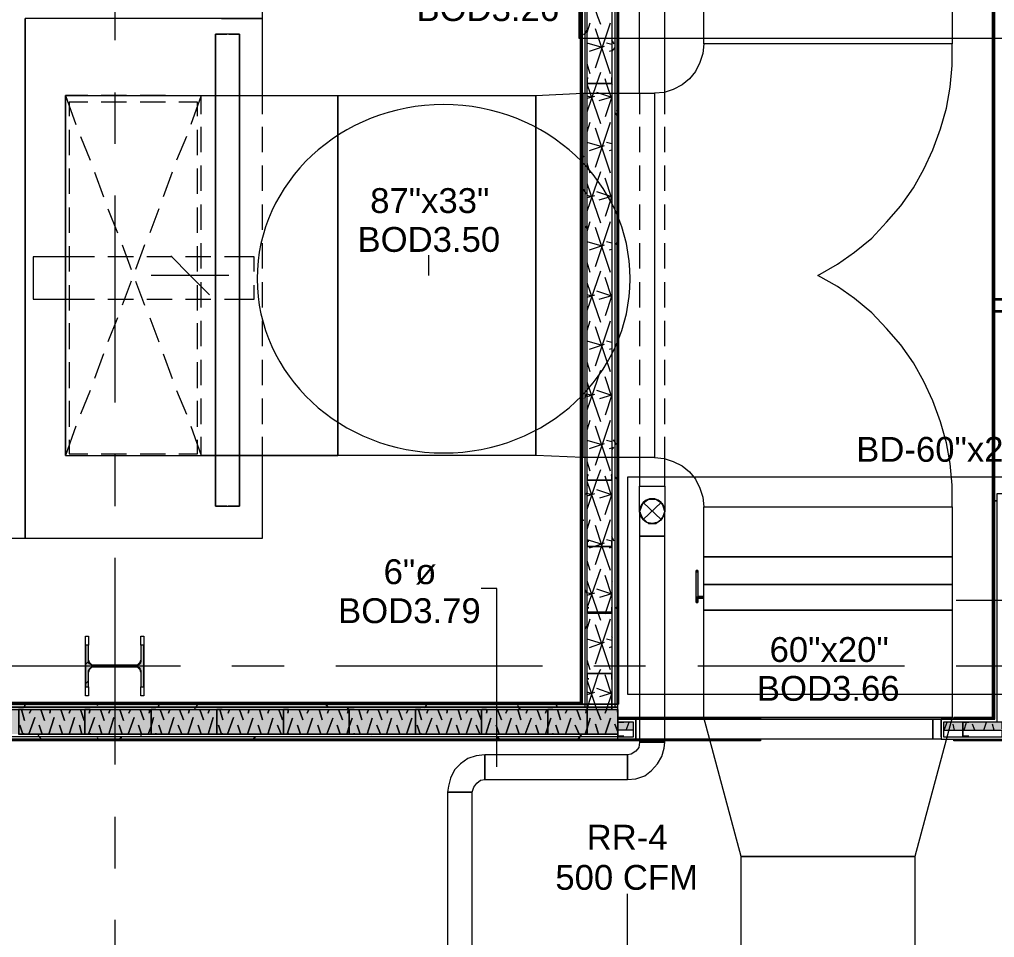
# Model space of a CAD drawing. Header units: metres. Extents: x 98 to 337, y -7 to 53.
# Drawn here: x 125.74 to 131.73, y 24.19 to 29.82 of the extents above; entities that cross this region are included whole.
import ezdxf

# ---------------------------------------------------------------- set-up
doc = ezdxf.new("R2010")
doc.units = ezdxf.units.M
doc.layers.add('HVAC - Ductos', color=5, linetype='Continuous', lineweight=0)
doc.layers.add('PDF_Text', color=7, linetype='Continuous', lineweight=0)
doc.layers.add('PDF_Geometry', color=7, linetype='Continuous', lineweight=0, true_color=0xaaaaaa)
doc.layers.add('PDF_Solid Fills', color=7, linetype='Continuous', lineweight=0, true_color=0xffffff)
doc.styles.add('PDF Helvetica', font='')
doc.styles.get('PDF Helvetica').set_extended_font_data('Helvetica')

msp = doc.modelspace()

# ---------------------------------------------------------------- hatches: boundary and pattern name
at = {"layer": 'PDF_Solid Fills', "lineweight": 0, "transparency": 33554559}
for points in [[(126.166, 25.8775), (126.166, 25.9783), (126.1477, 25.9783), (126.1477, 25.7218), (126.166, 25.7218), (126.166, 25.8272), (126.1706, 25.8363), (126.1798, 25.8454), (126.4776, 25.8454), (126.4822, 25.8409), (126.4822, 25.8318), (126.4867, 25.8318), (126.4867, 25.7218), (126.5051, 25.7218), (126.5051, 25.9783), (126.4867, 25.9783), (126.4822, 25.8684), (126.4776, 25.8638), (126.4639, 25.8592), (126.189, 25.8546), (126.189, 25.8592), (126.1798, 25.8638), (126.1706, 25.8638), (126.1706, 25.8775)], [(125.7399, 25.4377), (129.4145, 25.4331), (129.4145, 25.5843), (119.7287, 25.5843), (119.7287, 25.4331), (122.8947, 25.4377), (122.8993, 25.4377), (125.7354, 25.4331), (125.7354, 25.4377)], [(123.7103, 25.4377), (129.4145, 25.4331), (129.4145, 25.5843), (119.7287, 25.5843), (119.7287, 25.4331), (123.7057, 25.4377)]]:
    msp.add_hatch(color=256, dxfattribs=at).paths.add_polyline_path(points)
h = msp.add_hatch(color=256, dxfattribs=at)
h.paths.add_polyline_path([(129.2129, 25.5981), (129.2129, 25.6164), (119.8937, 25.6164), (119.8937, 25.5981)])
h.paths.add_polyline_path([(129.3961, 25.5981), (129.4145, 25.5981), (129.4145, 25.6164), (129.3961, 25.6164)])
h = msp.add_hatch(color=256, dxfattribs=at)
h.paths.add_polyline_path([(129.2266, 25.5843), (129.2266, 25.5981), (119.8799, 25.5981), (119.8799, 25.5843)])
h.paths.add_polyline_path([(129.3778, 25.5981), (129.3778, 25.5843), (129.4144, 25.5843), (129.4144, 25.5981)])
h = msp.add_hatch(color=256, dxfattribs=at)
h.paths.add_polyline_path([(129.5107, 25.456), (129.5107, 25.5064), (129.4145, 25.5064), (129.4145, 25.456)])
h.paths.add_polyline_path([(131.4121, 25.5064), (131.4121, 25.456), (131.774, 25.456), (131.774, 25.5064)])

# ---------------------------------------------------------------- linework, layer by layer
at = {"layer": 'HVAC - Ductos', "lineweight": 0}
for points in [[(129.5473, 29.3642), (129.5473, 30.7067)], [(129.7031, 29.3688), (129.7031, 30.4592)], [(127.2336, 29.2359), (127.2336, 29.3504), (127.2336, 29.8224), (127.2336, 30.0056)], [(121.2728, 29.8224), (121.2728, 26.6335), (122.5969, 26.6335), (122.5969, 26.6747), (122.5969, 26.6335), (123.8156, 26.6335), (123.8156, 26.8168), (123.8156, 26.6335), (124.4021, 26.6335), (124.4021, 26.6747), (124.4021, 26.6335), (124.6541, 26.6335), (124.6541, 26.6747), (124.6541, 26.6335), (125.0114, 26.6335), (125.0114, 26.6747), (125.0114, 26.6335), (125.7766, 26.6335), (125.7766, 29.8224)], [(126.9816, 29.8224), (127.2336, 29.8224), (125.7766, 29.8224), (125.7766, 26.6335), (127.2336, 26.6335), (127.2336, 27.1421), (127.2336, 27.2566)], [(126.024, 29.3504), (126.0286, 29.3504), (126.0469, 29.3504), (126.0744, 29.3504), (126.1111, 29.3504), (126.1614, 29.3504), (126.2256, 29.3504), (126.2943, 29.3504), (126.3768, 29.3504), (126.4639, 29.3504), (126.5647, 29.3504), (126.67, 29.3504), (126.78, 29.3504), (126.8991, 29.3504), (127.0228, 29.3504), (127.1557, 29.3504), (127.2886, 29.3504), (127.4214, 29.3504), (127.5589, 29.3504), (127.6963, 29.3504)], [(126.024, 29.2359), (126.024, 29.3504), (126.0881, 29.1718)], [(126.1614, 29.3504), (126.024, 29.3504)], [(126.3997, 29.3504), (126.2439, 29.3504)], [(126.6379, 29.3504), (126.4822, 29.3504)], [(126.7204, 29.3504), (126.8579, 29.3504), (126.7937, 29.1718)], [(126.8579, 29.3504), (126.867, 29.3504), (126.8854, 29.3504), (126.9128, 29.3504), (126.9541, 29.3504), (127.0091, 29.3504), (127.0686, 29.3504), (127.1419, 29.3504), (127.2198, 29.3504), (127.3069, 29.3504), (127.4031, 29.3504), (127.4993, 29.3504), (127.5955, 29.3504), (127.6963, 29.3504), (127.6963, 27.1421), (127.5955, 27.1421), (127.4993, 27.1421), (127.4031, 27.1421), (127.3069, 27.1421), (127.2198, 27.1421), (127.1419, 27.1421), (127.0686, 27.1421), (127.0091, 27.1421), (126.9541, 27.1421), (126.9128, 27.1421), (126.8854, 27.1421), (126.867, 27.1421), (126.8579, 27.1421)], [(126.8579, 29.2359), (126.8579, 29.3504)], [(129.5473, 29.3642), (129.5473, 29.2359)], [(129.7031, 29.2359), (129.7031, 29.3688)], [(126.1614, 29.3092), (126.0469, 29.3092), (126.0469, 29.2222)], [(126.3997, 29.3092), (126.2439, 29.3092)], [(126.6379, 29.3092), (126.4822, 29.3092)], [(126.835, 29.2222), (126.835, 29.3092), (126.7204, 29.3092)], [(126.024, 29.158), (126.024, 29.0023)], [(126.8579, 29.0023), (126.8579, 29.158)], [(127.2336, 29.0023), (127.2336, 29.158)], [(129.5473, 29.158), (129.5473, 29.0023)], [(129.7031, 29.0023), (129.7031, 29.158)], [(126.0469, 29.1397), (126.0469, 28.9839)], [(126.1156, 29.0985), (126.1752, 28.9519)], [(126.7662, 29.0985), (126.7067, 28.9519)], [(126.835, 28.9839), (126.835, 29.1397)], [(126.024, 28.9198), (126.024, 28.764)], [(126.0469, 28.9014), (126.0469, 28.7456)], [(126.835, 28.7456), (126.835, 28.9014)], [(126.8579, 28.764), (126.8579, 28.9198)], [(127.2336, 28.764), (127.2336, 28.9198)], [(129.5473, 28.9198), (129.5473, 28.764)], [(129.7031, 28.764), (129.7031, 28.9198)], [(126.2027, 28.8785), (126.2576, 28.7274)], [(126.6792, 28.8785), (126.6242, 28.7274)], [(126.024, 28.6816), (126.024, 28.5257)], [(126.0469, 28.6632), (126.0469, 28.5074)], [(126.835, 28.5074), (126.835, 28.6632)], [(126.8579, 28.5257), (126.8579, 28.6816)], [(127.2336, 28.5257), (127.2336, 28.6816)], [(129.5473, 28.6816), (129.5473, 28.5257)], [(129.7031, 28.5257), (129.7031, 28.6816)], [(126.2852, 28.654), (126.3447, 28.5074)], [(126.5967, 28.654), (126.5417, 28.5074)], [(126.024, 28.4433), (126.024, 28.2875)], [(126.0469, 28.4249), (126.0469, 28.2692)], [(126.3722, 28.4341), (126.4272, 28.2829)], [(126.5097, 28.4341), (126.4547, 28.2829)], [(126.835, 28.2692), (126.835, 28.4249)], [(126.8579, 28.2875), (126.8579, 28.4433)], [(127.2336, 28.2875), (127.2336, 28.4433)], [(129.5473, 28.4433), (129.5473, 28.2875)], [(129.7031, 28.2875), (129.7031, 28.4433)], [(126.024, 28.205), (126.024, 28.0492)], [(126.0469, 28.1867), (126.0469, 28.031)], [(126.4272, 28.2096), (126.3722, 28.063)], [(126.4547, 28.2096), (126.5097, 28.063)], [(126.835, 28.031), (126.835, 28.1867)], [(126.8579, 28.0492), (126.8579, 28.205)], [(127.2336, 28.0492), (127.2336, 28.205)], [(129.5473, 28.205), (129.5473, 28.0492)], [(129.7031, 28.0492), (129.7031, 28.205)], [(126.024, 27.9668), (126.024, 27.811)], [(126.0469, 27.953), (126.0469, 27.7927)], [(126.3447, 27.9851), (126.2852, 27.8385)], [(126.5417, 27.9851), (126.5967, 27.8385)], [(126.835, 27.7927), (126.835, 27.953)], [(126.8579, 27.811), (126.8579, 27.9668)], [(127.2336, 27.811), (127.2336, 27.9668)], [(129.5473, 27.9668), (129.5473, 27.811)], [(129.7031, 27.811), (129.7031, 27.9668)], [(126.2576, 27.7652), (126.2027, 27.614)], [(126.6242, 27.7652), (126.6792, 27.614)], [(126.024, 27.7285), (126.024, 27.5728)], [(126.0469, 27.7148), (126.0469, 27.5544)], [(126.835, 27.5544), (126.835, 27.7148)], [(126.8579, 27.5728), (126.8579, 27.7285)], [(127.2336, 27.5728), (127.2336, 27.7285)], [(129.5473, 27.7285), (129.5473, 27.5728)], [(129.7031, 27.5728), (129.7031, 27.7285)], [(126.1752, 27.5407), (126.1156, 27.3941)], [(126.7067, 27.5407), (126.7662, 27.3941)], [(126.024, 27.4903), (126.024, 27.3345)], [(126.0469, 27.4766), (126.0469, 27.3162)], [(126.835, 27.3162), (126.835, 27.4766)], [(126.8579, 27.3345), (126.8579, 27.4903)], [(127.2336, 27.3345), (127.2336, 27.4903)], [(129.5473, 27.4903), (129.5473, 27.3345)], [(129.7031, 27.3345), (129.7031, 27.4903)], [(126.0881, 27.3207), (126.024, 27.1421), (126.024, 27.2566)], [(126.7937, 27.3207), (126.8579, 27.1421), (126.8579, 27.2566)], [(126.0469, 27.2383), (126.0469, 27.1512), (126.1614, 27.1512)], [(126.7204, 27.1512), (126.835, 27.1512), (126.835, 27.2383)], [(129.5473, 27.2566), (129.5473, 27.1283)], [(129.7031, 27.1238), (129.7031, 27.2566)], [(126.024, 27.1421), (126.0286, 27.1421), (126.0469, 27.1421), (126.0744, 27.1421), (126.1111, 27.1421), (126.1614, 27.1421), (126.2256, 27.1421), (126.2943, 27.1421), (126.3768, 27.1421), (126.4639, 27.1421), (126.5647, 27.1421), (126.67, 27.1421), (126.78, 27.1421), (126.8991, 27.1421), (127.0228, 27.1421), (127.1557, 27.1421), (127.2886, 27.1421), (127.4214, 27.1421), (127.5589, 27.1421), (127.6963, 27.1421)], [(126.024, 27.1421), (126.1614, 27.1421)], [(126.2439, 27.1512), (126.3997, 27.1512)], [(126.2439, 27.1421), (126.3997, 27.1421)], [(126.4822, 27.1512), (126.6379, 27.1512)], [(126.4822, 27.1421), (126.6379, 27.1421)], [(126.7204, 27.1421), (126.8579, 27.1421)], [(129.5473, 27.1283), (129.5473, 26.9542), (129.5519, 26.9542), (129.5611, 26.9542), (129.5702, 26.9542), (129.5886, 26.9542), (129.6069, 26.9542), (129.6252, 26.9542), (129.6436, 26.9542), (129.6618, 26.9542), (129.6802, 26.9542), (129.6894, 26.9542), (129.6985, 26.9542), (129.7031, 26.9542), (129.7031, 27.1238)], [(129.5702, 26.8534), (129.6802, 26.7481)], [(129.6802, 26.8534), (129.5702, 26.7481)], [(129.7031, 26.8031), (129.7031, 26.7985), (129.6939, 26.7709), (129.6756, 26.7435), (129.6527, 26.7297), (129.6252, 26.7251), (129.5932, 26.7297), (129.5702, 26.7481), (129.5519, 26.7755), (129.5473, 26.7985)], [(129.5519, 26.7939), (129.5519, 26.7801), (129.5611, 26.7618), (129.5702, 26.7481), (129.5886, 26.7343), (129.6069, 26.7251), (129.6252, 26.7251), (129.6436, 26.7251), (129.6618, 26.7343), (129.6802, 26.7481), (129.6894, 26.7618), (129.6985, 26.7801), (129.7031, 26.7985)], [(129.9047, 26.4365), (129.8955, 26.4365)], [(129.9047, 26.4228), (129.9047, 26.4273), (129.9047, 26.4319), (129.9047, 26.4365), (129.9047, 26.4319), (129.9047, 26.4273), (129.9047, 26.4228), (129.9047, 26.2715), (129.9047, 26.2395), (129.8955, 26.2395), (129.9047, 26.2395)], [(129.8955, 26.2395), (129.8955, 26.2715), (129.8955, 26.4228), (129.8955, 26.4273), (129.8955, 26.4319), (129.8955, 26.4365), (129.8955, 26.4319), (129.8955, 26.4273), (129.8955, 26.4228)], [(129.9047, 26.2715), (129.8955, 26.2715), (129.9047, 26.2715)], [(129.9413, 26.2761), (129.9047, 26.2761)], [(129.9047, 26.2715), (129.9047, 26.267), (129.9047, 26.2624), (129.9047, 26.267), (129.9413, 26.267)], [(128.4798, 18.753), (128.4844, 18.753), (128.4981, 18.753), (128.5118, 18.753), (128.5164, 18.753), (128.521, 18.753), (128.521, 25.0757), (128.5118, 25.0757), (128.4981, 25.0757), (128.4844, 25.0757), (128.466, 25.0757), (128.4477, 25.0757), (128.4248, 25.0757), (128.4065, 25.0757), (128.3927, 25.0757), (128.379, 25.0757), (128.3744, 25.0757), (128.3698, 25.0757), (128.3698, 18.753), (128.3744, 18.753), (128.379, 18.753), (128.3927, 18.753), (128.4065, 18.753), (128.4156, 18.753)], [(129.9413, 17.2593), (130.1704, 18.1116), (130.1704, 24.6817), (131.238, 24.6817), (131.238, 18.1116), (131.467, 17.2593), (131.4533, 17.2593)]]:
    msp.add_lwpolyline(points, dxfattribs=at)
for points in [[(129.9413, 29.6666), (129.9413, 29.9736), (131.467, 29.9736), (131.467, 29.6666)], [(131.467, 29.6666), (129.9413, 29.6666), (129.9367, 29.607), (129.9185, 29.5521), (129.8909, 29.4971), (129.8543, 29.4512), (129.8085, 29.4146), (129.7535, 29.3871), (129.6985, 29.3688), (129.639, 29.3642), (129.639, 27.1283), (129.6985, 27.1238), (129.7535, 27.1054), (129.8085, 27.078), (129.8543, 27.0413), (129.8909, 26.9954), (129.9185, 26.9405), (129.9367, 26.8855), (129.9413, 26.8259), (131.467, 26.8259), (131.467, 26.9588), (131.4533, 27.0917), (131.4304, 27.22), (131.3938, 27.3483), (131.3479, 27.4766), (131.293, 27.5956), (131.2288, 27.7102), (131.1509, 27.8202), (131.0639, 27.9209), (130.9723, 28.0172), (130.8668, 28.1042), (130.7614, 28.1776), (130.6423, 28.2462), (130.7614, 28.315), (130.8668, 28.3883), (130.9723, 28.4753), (131.0639, 28.5716), (131.1509, 28.6724), (131.2288, 28.7823), (131.293, 28.8969), (131.3479, 29.016), (131.3938, 29.1443), (131.4304, 29.2726), (131.4533, 29.4009), (131.467, 29.5337)], [(126.024, 29.3504), (126.024, 27.1421)], [(128.9105, 27.1421), (127.6963, 27.1421), (127.6963, 29.3504), (128.9105, 29.3504)], [(128.9105, 29.3504), (129.1991, 29.3642), (129.1991, 27.1283), (128.9105, 27.1421)], [(129.639, 27.1283), (129.1991, 27.1283), (129.1991, 29.3642), (129.639, 29.3642)], [(129.5519, 26.7939), (129.5473, 26.7985), (129.5473, 26.7939), (129.5473, 26.7755), (129.5473, 26.7481), (129.5473, 26.7068), (129.5473, 26.6656), (129.5473, 26.6473), (129.5519, 26.6473), (129.5611, 26.6473), (129.5702, 26.6473), (129.5886, 26.6473), (129.6069, 26.6473), (129.6252, 26.6473), (129.6436, 26.6473), (129.6618, 26.6473), (129.6802, 26.6473), (129.6894, 26.6473), (129.6985, 26.6473), (129.7031, 26.6473), (129.7031, 26.6931), (129.7031, 26.7297), (129.7031, 26.7618), (129.7031, 26.7847), (129.7031, 26.7985), (129.6985, 26.8213), (129.6894, 26.8397), (129.6802, 26.8534), (129.6618, 26.8672), (129.6436, 26.8717), (129.6252, 26.8763), (129.6069, 26.8717), (129.5886, 26.8672), (129.5702, 26.8534), (129.5611, 26.8397), (129.5519, 26.8213), (129.5473, 26.7985)], [(129.6894, 26.8443), (129.6481, 26.8717), (129.6023, 26.8717), (129.5656, 26.8443), (129.5473, 26.7985), (129.5656, 26.7572), (129.6023, 26.7251), (129.6481, 26.7251), (129.6894, 26.7572), (129.7031, 26.7985)], [(131.467, 26.8259), (131.467, 26.519), (129.9413, 26.519), (129.9413, 26.8259)], [(129.7031, 26.6473), (129.6985, 26.6473), (129.6894, 26.6473), (129.6802, 26.6473), (129.6618, 26.6473), (129.6436, 26.6473), (129.6252, 26.6473), (129.6069, 26.6473), (129.5886, 26.6473), (129.5702, 26.6473), (129.5611, 26.6473), (129.5519, 26.6473), (129.5473, 26.6473), (129.5473, 25.3827), (129.5519, 25.3827), (129.5611, 25.3827), (129.5702, 25.3827), (129.5886, 25.3827), (129.6069, 25.3827), (129.6252, 25.3827), (129.6436, 25.3827), (129.6618, 25.3827), (129.6802, 25.3827), (129.6894, 25.3827), (129.6985, 25.3827), (129.7031, 25.3827)], [(129.9413, 26.3494), (129.9413, 26.519), (131.467, 26.519), (131.467, 26.3494)], [(129.9413, 26.1937), (129.9413, 26.3494), (131.467, 26.3494), (131.467, 26.1937)], [(129.8955, 26.2715), (129.8955, 26.267), (129.8955, 26.2624), (129.8955, 26.267)], [(129.9413, 25.5339), (129.9413, 26.1937), (131.467, 26.1937), (131.467, 25.5339)], [(131.467, 25.5339), (131.238, 24.6817), (130.1704, 24.6817), (129.9413, 25.5339)], [(129.7031, 25.3827), (129.6985, 25.3827), (129.6894, 25.3827), (129.6802, 25.3827), (129.6618, 25.3827), (129.6436, 25.3827), (129.6252, 25.3827), (129.6069, 25.3827), (129.5886, 25.3827), (129.5702, 25.3827), (129.5611, 25.3827), (129.5519, 25.3827), (129.5473, 25.3827), (129.5427, 25.3506), (129.5244, 25.3277), (129.4969, 25.3094), (129.474, 25.3048), (129.474, 25.2956), (129.474, 25.2819), (129.474, 25.2682), (129.474, 25.2498), (129.474, 25.2315), (129.474, 25.2086), (129.474, 25.1903), (129.474, 25.1765), (129.474, 25.1628), (129.474, 25.1582), (129.474, 25.1536), (129.5244, 25.1582), (129.5794, 25.1765), (129.6206, 25.2086), (129.6573, 25.2498), (129.6848, 25.2956), (129.6985, 25.346)], [(128.3698, 25.0757), (128.3744, 25.0757), (128.379, 25.0757), (128.3927, 25.0757), (128.4065, 25.0757), (128.4248, 25.0757), (128.4477, 25.0757), (128.466, 25.0757), (128.4844, 25.0757), (128.4981, 25.0757), (128.5118, 25.0757), (128.521, 25.0757), (128.5302, 25.1078), (128.5485, 25.1307), (128.5714, 25.1491), (128.5989, 25.1536), (128.5989, 25.1582), (128.5989, 25.1628), (128.5989, 25.1765), (128.5989, 25.1903), (128.5989, 25.2086), (128.5989, 25.2315), (128.5989, 25.2498), (128.5989, 25.2682), (128.5989, 25.2819), (128.5989, 25.2956), (128.5989, 25.3048), (128.5439, 25.3002), (128.4936, 25.2819), (128.4477, 25.2498), (128.4111, 25.2132), (128.3882, 25.1628), (128.3744, 25.1124)], [(129.474, 25.1536), (129.474, 25.1582), (129.474, 25.1628), (129.474, 25.1765), (129.474, 25.1903), (129.474, 25.2086), (129.474, 25.2315), (129.474, 25.2498), (129.474, 25.2682), (129.474, 25.2819), (129.474, 25.2956), (129.474, 25.3048), (128.5989, 25.3048), (128.5989, 25.2956), (128.5989, 25.2819), (128.5989, 25.2682), (128.5989, 25.2498), (128.5989, 25.2315), (128.5989, 25.2086), (128.5989, 25.1903), (128.5989, 25.1765), (128.5989, 25.1628), (128.5989, 25.1582), (128.5989, 25.1536)]]:
    msp.add_lwpolyline(points, close=True, dxfattribs=at)
msp.add_lwpolyline([(129.7031, 26.7985, 0.999155), (129.5473, 26.7985), (129.5473, 26.8076), (129.5473, 26.8259), (129.5473, 26.8534), (129.5473, 26.8901), (129.5473, 26.9314), (129.5473, 26.9542), (129.5519, 26.9542), (129.5611, 26.9542), (129.5702, 26.9542), (129.5886, 26.9542), (129.6069, 26.9542), (129.6252, 26.9542), (129.6436, 26.9542), (129.6618, 26.9542), (129.6802, 26.9542), (129.6894, 26.9542), (129.6985, 26.9542), (129.7031, 26.9542), (129.7031, 26.9084), (129.7031, 26.8672), (129.7031, 26.8351), (129.7031, 26.8122), (129.7031, 26.8031)], format="xyb", dxfattribs=at)
for points in [[(129.8955, 26.4228), (129.8955, 26.2716), (129.9047, 26.4228), (129.9047, 26.2716)], [(129.8955, 26.2715), (129.8955, 26.2395), (129.9047, 26.2715), (129.9047, 26.2395)], [(129.9047, 26.2761), (129.9047, 26.2669), (129.9414, 26.2761), (129.9414, 26.2669)]]:
    msp.add_solid(points, dxfattribs=at)
at = {"layer": 'PDF_Geometry', "lineweight": 0}
for points in [[(117.7174, 25.401), (119.6967, 25.401), (129.4145, 25.401), (129.5244, 25.401), (129.5244, 25.5247), (129.4145, 25.5247), (129.4145, 25.6164), (129.4099, 25.6164), (129.4099, 32.2553), (129.4145, 32.2553), (129.4145, 35.3846), (129.4145, 35.6045), (119.6967, 35.6045), (117.7174, 35.6045)], [(135.334, 35.6045), (131.7236, 35.6045), (131.7236, 35.357), (131.7236, 26.8626), (131.7236, 25.5247), (131.3983, 25.5247), (131.3983, 25.401), (131.774, 25.401)], [(129.5244, 25.4148), (129.5244, 25.5064), (129.5244, 25.401), (129.4145, 25.401), (129.4145, 25.4148), (119.7105, 25.4148), (119.7105, 25.4331), (120.0586, 25.4331), (119.7287, 25.4331), (119.7287, 25.5843), (119.8799, 25.5843), (129.3778, 25.5843), (129.4145, 25.5843), (129.4145, 25.4331), (129.4145, 25.4148), (119.7105, 25.4148), (119.7105, 25.4331), (119.7105, 25.6164), (119.7105, 35.3846), (119.7105, 35.5724), (119.7105, 35.5861), (129.4145, 35.5861)], [(132.4338, 25.4652), (132.0306, 25.4652), (131.774, 25.4652), (131.774, 25.5064), (131.7419, 25.5064), (131.7419, 25.5247), (131.7419, 26.8626), (131.7236, 26.8626), (131.7236, 32.8783), (131.7236, 26.8626), (131.7236, 33.0295), (131.7236, 33.1532), (131.7236, 35.4762), (131.7236, 33.1532), (131.7236, 35.4762), (131.7236, 33.1532), (131.7236, 35.4762), (131.7236, 33.1532)], [(119.8799, 32.3377), (119.8799, 32.4156), (119.8799, 32.3377), (119.8799, 32.2873), (119.8799, 25.6164), (119.8799, 25.5981), (119.8799, 25.5843), (129.2266, 25.5843), (129.2266, 25.5981), (129.2266, 25.6164), (129.2266, 32.2553), (129.2266, 32.2736), (129.2266, 32.2873), (126.0332, 32.2873), (125.9323, 32.2873), (125.882, 32.2873), (125.882, 32.5668), (125.882, 34.0101), (125.8637, 34.0101), (125.8499, 34.0101)], [(129.4099, 32.2507), (129.4099, 25.6164), (129.4099, 32.2553), (129.4145, 32.2553), (129.3823, 32.2553), (129.4145, 32.2553), (129.4145, 32.2507), (129.419, 32.2461), (129.4236, 32.2461), (129.4236, 33.0204)], [(131.7236, 33.0295), (131.7236, 26.8626), (131.719, 26.8626), (131.7145, 26.8626), (131.7145, 33.0204), (131.7145, 26.8626), (131.7145, 25.5293), (131.7145, 26.8626), (131.719, 26.8626), (131.7236, 26.8626), (131.7236, 25.5247), (131.4762, 25.5247)], [(131.7145, 26.8626), (131.7145, 33.0204)], [(131.7145, 26.8626), (131.7145, 33.0204)], [(131.7236, 33.0295), (131.7236, 26.8626), (131.7236, 33.0295)], [(131.7236, 33.0295), (131.7236, 26.8626), (131.7236, 33.0295)], [(119.8937, 32.2736), (119.8937, 25.6164), (119.8937, 25.5981), (129.2129, 25.5981), (129.2129, 25.6164), (129.2129, 32.2553)], [(129.1945, 25.6164), (119.912, 25.6164), (129.1945, 25.6164), (129.1945, 32.2553), (129.1945, 25.6164), (119.912, 25.6164), (129.19, 25.6164), (119.912, 25.6164), (129.1945, 25.6164), (129.222, 25.6164), (129.1945, 25.6164), (119.912, 25.6164)], [(129.1945, 32.2553), (129.1945, 25.6164), (119.912, 25.6164), (119.912, 32.2553)], [(125.8637, 32.2553), (125.8499, 32.2553), (129.1945, 32.2553), (129.1945, 25.6164), (129.1945, 32.2507)], [(129.19, 32.2553), (129.19, 25.6164)], [(129.3778, 32.2645), (129.3778, 32.2553), (129.3778, 31.4534), (129.3778, 25.6164), (129.3778, 25.5981), (129.3778, 25.5843), (129.4145, 25.5843)], [(129.4145, 32.2553), (129.4099, 32.2553), (129.3961, 32.2553), (129.3961, 25.6164), (129.3961, 25.5981), (129.4145, 25.5981)], [(129.4099, 32.2553), (129.4099, 25.6164), (129.4145, 25.6164), (129.419, 25.6164), (129.4145, 25.6164), (129.4145, 32.2553)], [(129.4099, 25.6164), (129.4099, 32.2553)], [(126.3264, 30.9586), (126.3264, 29.6895)], [(129.3091, 29.7857), (129.2907, 29.8316), (129.2266, 30.0285)], [(129.222, 29.7491), (129.2129, 29.7307), (129.2037, 29.7216)], [(129.2266, 29.7353), (129.2449, 29.7949)], [(129.277, 29.52), (129.3687, 29.7949)], [(129.3687, 29.4833), (129.277, 29.7582)], [(127.0365, 29.7261), (127.032, 29.7261), (127.0274, 29.7261), (127.032, 29.7261), (127.0365, 29.7261), (127.0915, 29.7261), (126.9449, 29.7261), (127.0045, 29.7261), (127.0091, 29.7261), (127.0137, 29.7261), (127.0091, 29.7261), (127.0045, 29.7261)], [(127.0915, 26.8305), (127.0915, 29.7261), (127.0915, 26.8305)], [(129.3915, 29.6666), (129.3778, 29.6895)], [(129.3183, 29.6437), (129.2266, 29.6712)], [(129.2403, 29.6207), (129.332, 29.6529)], [(129.3778, 29.662), (129.3457, 29.6712)], [(129.3641, 29.6207), (129.3778, 29.6253)], [(129.3961, 29.6483), (129.3961, 29.6437), (129.3778, 29.6207)], [(129.2449, 29.4833), (129.2266, 29.5429)], [(129.2266, 29.2496), (129.2862, 29.4238), (129.3091, 29.4925)], [(129.3778, 29.3276), (129.3457, 29.4238), (129.3365, 29.4512)], [(129.3091, 29.1763), (129.2266, 29.4192)], [(129.3823, 29.4192), (129.3778, 29.4146)], [(126.3264, 29.3688), (126.3264, 29.0527)], [(129.2541, 29.3367), (129.2266, 29.3458)], [(129.2266, 29.3321), (129.2724, 29.3458)], [(129.3778, 29.3367), (129.2862, 29.3688)], [(129.2999, 29.3184), (129.3778, 29.3413), (129.3365, 29.2176)], [(129.4099, 29.2634), (129.4053, 29.2542)], [(129.4099, 29.2268), (129.4007, 29.2405)], [(129.2266, 29.126), (129.2449, 29.1855)], [(129.277, 28.9106), (129.3687, 29.1855)], [(129.3687, 28.874), (129.277, 29.1489)], [(129.3183, 29.0343), (129.2266, 29.0618)], [(129.2403, 29.0114), (129.332, 29.0435)], [(129.3778, 29.0527), (129.3457, 29.0618)], [(129.2083, 28.9702), (129.1945, 28.9885)], [(129.3641, 29.0114), (129.3778, 29.016)], [(129.2449, 28.874), (129.2266, 28.9335)], [(129.2266, 28.6403), (129.3091, 28.8831)], [(129.3778, 28.7182), (129.3365, 28.8419)], [(129.3091, 28.567), (129.2266, 28.8098)], [(126.3264, 28.7365), (126.3264, 27.4674)], [(129.222, 28.7456), (129.2129, 28.7594), (129.2037, 28.7732)], [(129.2541, 28.7274), (129.2266, 28.7365)], [(129.2266, 28.7228), (129.2724, 28.7365)], [(129.3778, 28.7274), (129.2862, 28.7594)], [(129.2999, 28.709), (129.3778, 28.7319), (129.3365, 28.6082)], [(129.3778, 28.6036), (129.3778, 28.5991)], [(129.2266, 28.5303), (129.2174, 28.5487)], [(129.2266, 28.5166), (129.2449, 28.5762)], [(129.277, 28.3013), (129.3687, 28.5762)], [(129.3687, 28.2646), (129.277, 28.5395)], [(129.3183, 28.4249), (129.2266, 28.4525)], [(129.2403, 28.4021), (129.332, 28.4341)], [(129.3778, 28.4433), (129.3457, 28.4525)], [(129.4099, 28.4525), (129.4007, 28.4341)], [(128.2553, 28.2462), (128.2553, 28.37)], [(129.3641, 28.4021), (129.3778, 28.4067)], [(126.9174, 28.3608), (126.7616, 28.3608)], [(127.1831, 28.2692), (127.1831, 28.3608), (126.9999, 28.3608)], [(129.2449, 28.2646), (129.2266, 28.3242)], [(126.3264, 27.1466), (126.3264, 26.8305)], [(131.3983, 25.4148), (131.3983, 25.5064), (131.3983, 25.5247), (131.7282, 25.5247), (131.7282, 26.8626), (131.7419, 26.8626), (131.7419, 26.8809), (131.7419, 26.8947), (131.7419, 26.9084), (131.7557, 26.9084), (131.774, 26.9084), (131.8336, 26.9084), (131.8336, 26.8947), (131.8336, 26.8809), (131.8336, 26.8626), (131.8473, 26.8626), (131.971, 26.8626), (132.6995, 26.8626), (133.231, 26.8626), (133.231, 26.8809), (133.231, 26.8947), (133.231, 26.9084)], [(131.5403, 25.5247), (131.4762, 25.5247), (131.7236, 25.5247), (131.7236, 26.8626), (131.719, 26.8626), (131.7145, 26.8626), (131.7145, 25.5293), (131.7145, 26.8626), (131.719, 26.8626), (131.7236, 26.8626), (131.7236, 25.5247), (131.7236, 26.8626), (131.7282, 26.8626), (131.7236, 26.8626), (131.7236, 26.9084), (131.7236, 26.8626), (131.7419, 26.8626)], [(127.0045, 26.8305), (127.0091, 26.8305), (127.0137, 26.8305), (127.0091, 26.8305), (127.0045, 26.8305), (126.9449, 26.8305), (127.0915, 26.8305), (127.0365, 26.8305), (127.032, 26.8305), (127.0274, 26.8305), (127.0228, 26.8305), (127.0274, 26.8305), (127.032, 26.8305), (127.0365, 26.8305)], [(131.7236, 25.5247), (131.7236, 26.8626), (131.7236, 25.5247)], [(131.7236, 25.5247), (131.7236, 26.8626), (131.7236, 25.5247)], [(126.3264, 26.5144), (126.3264, 25.2453)], [(126.166, 25.7217), (126.166, 25.6668), (126.1477, 25.6668), (126.1477, 26.0333), (126.166, 26.0333), (126.166, 25.9783)], [(126.4867, 25.9783), (126.4867, 26.0333), (126.5051, 26.0333), (126.5051, 25.6668), (126.4867, 25.6668), (126.4867, 25.7217)], [(126.7296, 25.85), (125.4605, 25.85)], [(126.1477, 25.8592), (126.166, 25.8775)], [(126.166, 25.8867), (126.1706, 25.873), (126.1844, 25.8592), (126.1981, 25.8546), (126.4547, 25.8546), (126.4684, 25.8592), (126.4822, 25.873), (126.4867, 25.8867)], [(126.2531, 25.8454), (126.2622, 25.8546)], [(127.3664, 25.85), (127.0457, 25.85)], [(128.9517, 25.85), (127.6826, 25.85)], [(129.584, 25.85), (129.2678, 25.85)], [(131.1738, 25.85), (129.9047, 25.85)], [(131.8061, 25.85), (131.49, 25.85)], [(126.4867, 25.8134), (126.4822, 25.8272), (126.4684, 25.8409), (126.4547, 25.8454), (126.1981, 25.8454), (126.1844, 25.8409), (126.1706, 25.8272), (126.166, 25.8134)], [(126.1477, 25.7401), (126.166, 25.7584)], [(117.7174, 25.5064), (117.7174, 25.4148), (117.7174, 25.5064), (117.7174, 25.6164), (117.7174, 25.4148), (117.7174, 25.401), (117.7174, 25.4148), (119.6967, 25.4148), (119.6967, 25.401), (129.4145, 25.401), (129.4145, 25.3919), (119.6875, 25.3919), (119.6967, 25.401), (119.6967, 25.4148), (119.6967, 25.5064)], [(119.9166, 25.6209), (129.1945, 25.6209), (119.9166, 25.6209)], [(129.4145, 25.6164), (129.4099, 25.6164)], [(129.4099, 25.6164), (129.4145, 25.6164)], [(129.4099, 25.6164), (129.4145, 25.6164)], [(129.4145, 25.6209), (129.4145, 25.6164)], [(129.4145, 25.6209), (129.4145, 25.6164)], [(129.4145, 25.4331), (129.0158, 25.4331), (129.4145, 25.4331), (129.4145, 25.456), (129.4145, 25.5064), (129.4145, 25.5247), (129.4145, 25.5293)], [(130.2896, 25.5247), (129.4145, 25.5247), (130.2896, 25.5247)], [(129.5107, 25.456), (129.4145, 25.456), (129.4145, 25.5064), (129.4145, 25.5247), (129.5244, 25.5247), (129.5244, 25.5064)], [(129.4145, 25.456), (129.4145, 25.4331), (129.4145, 25.4148), (129.5107, 25.4148), (129.5107, 25.5064), (129.4465, 25.5064)], [(131.3479, 25.401), (131.3479, 25.5247), (131.3479, 25.401)], [(131.3983, 25.5064), (131.3983, 25.401), (131.774, 25.401)], [(131.774, 25.4652), (131.774, 25.5064), (131.7419, 25.5064), (131.7282, 25.5064), (131.4121, 25.5064), (131.4121, 25.4148), (131.774, 25.4148), (131.774, 25.456), (131.774, 25.4148), (132.6583, 25.4148), (132.6583, 25.5064), (131.8473, 25.5064), (131.8336, 25.5064)], [(131.7236, 25.5247), (131.4762, 25.5247), (131.7236, 25.5247)], [(131.8428, 25.401), (132.8415, 25.401), (132.8415, 25.3873), (131.8428, 25.3873), (131.8428, 25.401), (131.8428, 25.3919), (131.774, 25.3919), (131.4762, 25.3919), (131.4762, 25.401), (131.774, 25.401), (132.6766, 25.401), (132.6766, 25.4148), (132.6766, 25.5064)], [(119.6967, 25.401), (129.4145, 25.401), (129.4145, 25.4148), (129.4145, 25.4331), (129.0158, 25.4331)], [(126.1431, 25.4331), (125.7674, 25.4331)], [(126.5509, 25.4331), (126.1752, 25.4331)], [(126.9587, 25.4331), (126.5784, 25.4331)], [(127.3618, 25.4331), (126.9861, 25.4331)], [(127.7696, 25.4331), (127.3894, 25.4331)], [(128.1728, 25.4331), (127.7971, 25.4331)], [(128.5806, 25.4331), (128.2049, 25.4331)], [(128.9838, 25.4331), (128.6081, 25.4331)], [(131.4121, 25.456), (131.5312, 25.456), (131.774, 25.456)], [(119.6967, 25.401), (129.4145, 25.401), (119.6967, 25.401)], [(126.3264, 24.9245), (126.3264, 24.6084)], [(126.3264, 24.2923), (126.3264, 23.0231)]]:
    msp.add_lwpolyline(points, dxfattribs=at)
for points in [[(131.7236, 35.6045), (131.7236, 26.8626), (131.7282, 26.8626), (131.7282, 35.6045)], [(129.1854, 25.6255), (119.9211, 25.6255), (119.9211, 32.2461), (119.9211, 25.6255), (119.9211, 32.2461), (119.9211, 25.6255), (129.1854, 25.6255), (119.9211, 25.6255), (119.9166, 25.6209), (119.912, 25.6164), (119.9166, 25.6209), (119.9211, 25.6255)], [(129.1854, 32.2461), (129.1854, 25.6255)], [(129.419, 32.2461), (129.419, 25.6164)], [(129.1771, 30.8444), (132.2314, 30.8444), (132.2314, 29.6986), (129.1771, 29.6986)], [(126.9449, 26.8305), (126.9449, 29.7261)], [(129.2266, 29.4558), (129.2266, 29.4283), (129.2266, 29.4238), (129.3778, 29.4238), (129.3778, 29.4283), (129.3778, 29.4558), (129.3732, 29.4558), (129.3778, 29.4558), (129.3778, 29.4283), (129.3778, 29.4238), (129.2266, 29.4238), (129.2266, 29.4283), (129.2266, 29.4558), (129.2312, 29.4558)], [(129.2266, 27.023), (129.2266, 26.9909), (129.3778, 26.9909), (129.3778, 27.023), (129.3732, 27.023), (129.3732, 27.0184), (129.3778, 27.0184), (129.3778, 26.9909), (129.2266, 26.9909), (129.2266, 27.0184), (129.2312, 27.0184), (129.2312, 27.023)], [(131.7236, 26.8626), (131.7236, 25.5247), (131.7282, 25.5247), (131.7282, 26.8626)], [(129.2266, 26.6152), (129.2266, 26.5831), (129.2312, 26.5831), (129.3778, 26.5831), (129.3778, 26.6152), (129.3732, 26.6152), (129.3778, 26.6152), (129.3778, 26.5831), (129.2312, 26.5831), (129.2266, 26.5831), (129.2266, 26.6152), (129.2358, 26.6152)], [(129.2266, 26.2074), (129.2266, 26.1799), (129.2312, 26.1753), (129.3778, 26.1753), (129.3778, 26.1799), (129.3778, 26.2074), (129.3732, 26.2074), (129.3778, 26.2074), (129.3778, 26.1799), (129.2312, 26.1799), (129.2266, 26.1799), (129.2266, 26.2074), (129.2358, 26.2074)], [(126.4867, 25.7217), (126.5051, 25.7217), (126.5051, 25.9783), (126.4867, 25.9783), (126.4867, 25.8775), (126.4822, 25.8638), (126.4776, 25.8592), (126.4639, 25.8546), (126.189, 25.8546), (126.1798, 25.8592), (126.1706, 25.8638), (126.166, 25.8775), (126.166, 25.9783), (126.1477, 25.9783), (126.1477, 25.7217), (126.166, 25.7217), (126.166, 25.8226), (126.1706, 25.8318), (126.1798, 25.8409), (126.189, 25.8454), (126.4639, 25.8454), (126.4776, 25.8409), (126.4822, 25.8318), (126.4867, 25.8226)], [(129.3778, 25.7721), (129.3778, 25.7996), (129.3778, 25.8042), (129.2312, 25.8042), (129.2266, 25.8042), (129.2266, 25.7996), (129.2266, 25.7721), (129.2358, 25.7721), (129.2266, 25.7721), (129.2266, 25.7996), (129.2266, 25.8042), (129.2312, 25.8042), (129.3778, 25.8042), (129.3778, 25.7996), (129.3778, 25.7721), (129.3732, 25.7721)], [(119.6875, 25.401), (119.6875, 25.3919), (119.6967, 25.401), (119.6967, 25.4148), (119.6967, 25.6164), (119.6967, 25.5064), (119.6967, 25.4148), (119.6967, 25.401), (129.4145, 25.401), (130.2896, 25.401), (130.2896, 25.3919), (129.4145, 25.3919), (119.6875, 25.3919)], [(129.4145, 25.5981), (129.4145, 25.6164), (129.3778, 25.6164), (119.8937, 25.6164), (119.8937, 25.5981), (129.3778, 25.5981)], [(129.4145, 25.6164), (129.3778, 25.6164), (119.912, 25.6164), (129.3778, 25.6164)], [(129.3778, 25.5843), (129.3778, 25.6576), (129.3778, 25.5843), (129.2266, 25.5843)], [(129.4145, 25.6164), (129.3823, 25.6164), (129.4145, 25.6164), (129.4099, 25.6164), (129.4145, 25.6164), (129.4099, 25.6164), (129.4145, 25.6164), (129.4099, 25.6164)], [(129.4099, 25.6209), (129.4145, 25.6209), (129.4145, 25.6164), (129.4145, 25.6209)], [(129.4145, 25.5843), (129.4145, 25.5981), (129.3778, 25.5981), (119.8799, 25.5981), (119.8799, 25.5843), (129.3778, 25.5843)], [(125.7674, 25.5843), (125.7399, 25.5843), (125.7354, 25.5843), (125.7354, 25.5797), (125.7354, 25.4331), (125.7399, 25.4331), (125.7674, 25.4331), (125.7674, 25.4377), (125.7674, 25.4331), (125.7399, 25.4331), (125.7399, 25.5797), (125.7399, 25.5843), (125.7674, 25.5843), (125.7674, 25.5797)], [(126.1752, 25.5843), (126.1431, 25.5843), (126.1431, 25.5797), (126.1431, 25.4331), (126.1752, 25.4331), (126.1752, 25.4377), (126.1752, 25.4331), (126.1431, 25.4331), (126.1431, 25.5797), (126.1431, 25.5843), (126.1752, 25.5843), (126.1752, 25.5797)], [(126.5784, 25.5843), (126.5509, 25.5843), (126.5509, 25.5797), (126.5509, 25.4331), (126.5784, 25.4331), (126.5784, 25.4377), (126.5784, 25.4331), (126.5509, 25.4331), (126.5509, 25.5797), (126.5509, 25.5843), (126.5784, 25.5843), (126.5784, 25.5797)], [(126.9861, 25.5843), (126.9587, 25.5843), (126.9541, 25.5843), (126.9541, 25.5797), (126.9541, 25.4331), (126.9587, 25.4331), (126.9861, 25.4331), (126.9861, 25.4377), (126.9861, 25.4331), (126.9587, 25.4331), (126.9541, 25.4331), (126.9541, 25.5797), (126.9541, 25.5843), (126.9587, 25.5843), (126.9861, 25.5843), (126.9861, 25.5797)], [(127.3939, 25.5843), (127.3618, 25.5843), (127.3618, 25.5797), (127.3618, 25.4331), (127.3939, 25.4331), (127.3939, 25.4377), (127.3894, 25.4377), (127.3894, 25.4331), (127.3618, 25.4331), (127.3618, 25.5797), (127.3618, 25.5843), (127.3894, 25.5843), (127.3894, 25.5797), (127.3939, 25.5797)], [(127.7971, 25.5843), (127.7696, 25.5843), (127.765, 25.5843), (127.765, 25.5797), (127.765, 25.4331), (127.7696, 25.4331), (127.7971, 25.4331), (127.7971, 25.4377), (127.7971, 25.4331), (127.7696, 25.4331), (127.765, 25.4331), (127.765, 25.5797), (127.7696, 25.5843), (127.7971, 25.5843), (127.7971, 25.5797)], [(128.2049, 25.5843), (128.1728, 25.5843), (128.1728, 25.5797), (128.1728, 25.4331), (128.2049, 25.4331), (128.2049, 25.4377), (128.2049, 25.4331), (128.1728, 25.4331), (128.1728, 25.5797), (128.1728, 25.5843), (128.2049, 25.5843), (128.2049, 25.5797)], [(128.6081, 25.5843), (128.5806, 25.5843), (128.576, 25.5797), (128.576, 25.4331), (128.5806, 25.4331), (128.6081, 25.4331), (128.6081, 25.4377), (128.6081, 25.4331), (128.5806, 25.4331), (128.5806, 25.5797), (128.5806, 25.5843), (128.6081, 25.5843), (128.6081, 25.5797)], [(129.0158, 25.5843), (128.9838, 25.5843), (128.9838, 25.5797), (128.9838, 25.4331), (129.0158, 25.4331), (129.0158, 25.4377), (129.0158, 25.4331), (128.9838, 25.4331), (128.9838, 25.5797), (128.9838, 25.5843), (129.0158, 25.5843), (129.0158, 25.5797)], [(129.2266, 25.6072), (129.2266, 25.5843)], [(129.2266, 25.4331), (129.2495, 25.4331), (129.2266, 25.4331), (129.2266, 25.5843), (129.3045, 25.5843), (129.2266, 25.5843)], [(130.2896, 25.5339), (129.4145, 25.5339)], [(130.2896, 25.5247), (129.4145, 25.5247)], [(129.4465, 25.5064), (129.4145, 25.5064), (129.4145, 25.4194), (129.4465, 25.4194), (129.4465, 25.424), (129.4465, 25.4194), (129.4145, 25.4194), (129.4145, 25.5064), (129.4465, 25.5064), (129.4465, 25.5018)], [(129.5244, 25.401), (129.5244, 25.5247), (131.3479, 25.5247), (131.3983, 25.5247), (131.3983, 25.401), (131.3479, 25.401)], [(130.2896, 25.5247), (130.2896, 25.5293), (130.2896, 25.5339), (130.2896, 25.5293)], [(131.7145, 25.5339), (131.4762, 25.5339)], [(131.4762, 25.5247), (131.4762, 25.5293), (131.4762, 25.5339), (131.4762, 25.5293)], [(131.5633, 25.5064), (131.5312, 25.5064), (131.5312, 25.4194), (131.5312, 25.4148), (131.5633, 25.4148), (131.5633, 25.424), (131.5633, 25.4194), (131.5312, 25.4194), (131.5312, 25.5064), (131.5633, 25.5064), (131.5633, 25.5018)], [(126.1431, 25.4331), (125.7674, 25.4331)], [(126.5509, 25.4331), (126.1752, 25.4331)], [(126.9587, 25.4331), (126.5784, 25.4331)], [(127.3618, 25.4331), (126.9861, 25.4331)], [(127.7696, 25.4331), (127.3894, 25.4331)], [(128.1728, 25.4331), (127.7971, 25.4331)], [(128.5806, 25.4331), (128.2049, 25.4331)], [(128.9838, 25.4331), (128.6081, 25.4331)], [(129.4145, 25.401), (129.4145, 25.4148), (119.6967, 25.4148), (119.6967, 25.401)]]:
    msp.add_lwpolyline(points, close=True, dxfattribs=at)
at = {"layer": 'PDF_Geometry', "color": 7, "lineweight": 0}
for points in [[(126.67, 28.3654), (126.7892, 28.2462), (126.9082, 28.1272)], [(126.2027, 28.3608), (126.024, 28.3608), (125.827, 28.3608), (125.827, 28.0996), (126.024, 28.0996), (126.2027, 28.0996)], [(126.4409, 28.3608), (126.2852, 28.3608)], [(126.6792, 28.3608), (126.5234, 28.3608)], [(127.0274, 28.2462), (126.7892, 28.2462), (126.5509, 28.2462)], [(126.9999, 28.0996), (127.1831, 28.0996), (127.1831, 28.1867)], [(126.2852, 28.0996), (126.4409, 28.0996)], [(126.5234, 28.0996), (126.6792, 28.0996)], [(126.7616, 28.0996), (126.9174, 28.0996)], [(131.49, 26.2532), (131.8107, 26.2532), (131.8107, 27.078)], [(128.6722, 25.2315), (128.6722, 26.3265), (128.576, 26.3265)], [(129.474, 23.8983), (129.474, 24.4527)]]:
    msp.add_lwpolyline(points, dxfattribs=at)
at = {"layer": 'PDF_Geometry', "color": 254, "lineweight": 0, "true_color": 0xd2d2d2}
for points in [[(129.2266, 28.031), (129.3091, 28.2738)], [(129.3091, 27.9576), (129.2266, 28.2004)], [(129.3778, 28.1088), (129.3365, 28.2325)], [(129.2541, 28.118), (129.2266, 28.1272)], [(129.2266, 28.1134), (129.2724, 28.1272)], [(129.3778, 28.118), (129.2862, 28.15)], [(129.2999, 28.0996), (129.3778, 28.1226), (129.3365, 27.9989)], [(129.2266, 27.9072), (129.2449, 27.9668)], [(129.277, 27.6919), (129.3687, 27.9668)], [(129.3687, 27.6552), (129.277, 27.9301)], [(129.3183, 27.8156), (129.2266, 27.8431)], [(129.2403, 27.7927), (129.332, 27.8247)], [(129.3778, 27.8339), (129.3457, 27.8431)], [(129.3641, 27.7927), (129.3778, 27.7973)], [(129.2449, 27.6552), (129.2266, 27.7148)], [(129.2266, 27.4215), (129.3091, 27.6644)], [(129.3091, 27.3483), (129.2266, 27.5911)], [(129.3778, 27.4994), (129.3365, 27.6232)], [(129.3778, 27.5086), (129.2862, 27.5407)], [(129.2541, 27.5086), (129.2266, 27.5178)], [(129.2266, 27.504), (129.2724, 27.5178)], [(129.3045, 27.4903), (129.3778, 27.5132), (129.3365, 27.3895)], [(129.2266, 27.2979), (129.2449, 27.3574)], [(129.277, 27.0825), (129.3687, 27.3574)], [(129.3687, 27.0458), (129.277, 27.3207)], [(129.3183, 27.2063), (129.2266, 27.2337)], [(129.3778, 27.2245), (129.3457, 27.2337)], [(129.2403, 27.1833), (129.332, 27.2154)], [(129.3641, 27.1833), (129.3778, 27.1879)], [(129.2449, 27.0458), (129.2266, 27.1054)], [(129.2266, 26.8122), (129.2862, 26.9909), (129.3091, 27.055)], [(129.2862, 26.9909), (129.2907, 26.9909)], [(129.3778, 26.8901), (129.3457, 26.9909), (129.3365, 27.0138)], [(129.3091, 26.7389), (129.2266, 26.9817)], [(129.3365, 26.7801), (129.3778, 26.8992), (129.2862, 26.9314)], [(129.2541, 26.8992), (129.2266, 26.9084)], [(129.2266, 26.8947), (129.2724, 26.9084)], [(129.3045, 26.8809), (129.3778, 26.9038)], [(129.2266, 26.6885), (129.2449, 26.7481)], [(129.277, 26.4732), (129.3137, 26.5831), (129.3687, 26.7481)], [(129.3687, 26.4365), (129.3183, 26.5831), (129.277, 26.7114)], [(129.3137, 26.5968), (129.2266, 26.6243)], [(129.2403, 26.574), (129.2678, 26.5831), (129.332, 26.606)], [(129.3778, 26.6152), (129.3457, 26.6243)], [(129.3641, 26.574), (129.3778, 26.5785)], [(129.2449, 26.4365), (129.2266, 26.496)], [(129.2266, 26.2074), (129.3091, 26.4456)], [(129.3778, 26.2807), (129.3365, 26.4044)], [(129.3091, 26.1295), (129.2907, 26.1799), (129.2266, 26.3724)], [(129.2541, 26.2899), (129.2266, 26.2991)], [(129.2266, 26.2853), (129.2724, 26.2991)], [(129.3411, 26.1799), (129.3778, 26.2899), (129.2862, 26.3219)], [(129.3045, 26.2715), (129.3778, 26.2945)], [(129.2266, 26.1983), (129.2266, 26.2029)], [(129.3365, 26.1707), (129.3411, 26.1753)], [(129.2266, 26.0791), (129.2449, 26.1387)], [(129.277, 25.8638), (129.3687, 26.1387)], [(129.3687, 25.8272), (129.277, 26.1021)], [(129.3137, 25.9875), (129.2266, 26.015)], [(129.2403, 25.9646), (129.332, 25.9966)], [(129.3778, 26.0058), (129.3457, 26.015)], [(129.3641, 25.9646), (129.3778, 25.9692)], [(129.2449, 25.8272), (129.2266, 25.8867)], [(129.2266, 25.5889), (129.2953, 25.8042), (129.3091, 25.8318)], [(129.3778, 25.6713), (129.3365, 25.7951)], [(129.2862, 25.5843), (129.2266, 25.763)], [(129.2541, 25.6805), (129.2266, 25.6897)], [(129.2266, 25.6759), (129.2724, 25.6897)], [(129.3457, 25.5843), (129.3778, 25.6805), (129.2862, 25.7126)], [(129.3045, 25.6622), (129.3778, 25.6851)], [(129.0067, 25.5843), (129.0112, 25.5843)], [(129.4145, 25.4835), (129.4145, 25.4881)]]:
    msp.add_lwpolyline(points, dxfattribs=at)
at = {"layer": 'PDF_Geometry', "color": 254, "lineweight": 0, "true_color": 0xeaeaea}
for points in [[(129.222, 27.5178), (129.2129, 27.4994), (129.2083, 27.4903)], [(129.4053, 27.2063), (129.3961, 27.2245), (129.3869, 27.2383)], [(129.3869, 27.1925), (129.3778, 27.1787)], [(129.4099, 26.9954), (129.4007, 27.0092)], [(129.2266, 26.9176), (129.2174, 26.8992)], [(129.2037, 26.7389), (129.1945, 26.7572)], [(129.3915, 26.6152), (129.3778, 26.6427)], [(129.3823, 26.3724), (129.3778, 26.3678)], [(129.2266, 26.2945), (129.2129, 26.3174)], [(129.4099, 26.2166), (129.4007, 26.2029)], [(129.2266, 26.1021), (129.2129, 26.0791)], [(129.3823, 26.0242), (129.3778, 26.0333)]]:
    msp.add_lwpolyline(points, dxfattribs=at)
at = {"layer": 'PDF_Geometry', "color": 95, "lineweight": 13, "true_color": 0x4caf50}
msp.add_lwpolyline([(129.476, 27.0095), (132.1112, 27.0095), (132.1112, 25.6749), (129.476, 25.6749)], close=True, dxfattribs=at)
at = {"layer": 'PDF_Geometry', "color": 254, "lineweight": 0, "true_color": 0xeaeaea}
for points in [[(125.772, 25.6026), (125.7766, 25.6164)], [(126.2164, 25.6164), (126.221, 25.6072)], [(126.5921, 25.5981), (126.6013, 25.6164)], [(126.8166, 25.5889), (126.8258, 25.5981), (126.835, 25.6164), (126.8258, 25.5981)], [(127.623, 25.6164), (127.6322, 25.6026)], [(128.2278, 25.5935), (128.2324, 25.5981), (128.2415, 25.6164), (128.2324, 25.5981)], [(129.0434, 25.5981), (129.0434, 25.5935), (129.0434, 25.5981), (129.0342, 25.6164)], [(129.4145, 25.6118), (129.4145, 25.6164)], [(127.7559, 25.5935), (127.7605, 25.5843)], [(128.8051, 25.5981), (128.8143, 25.5843), (128.8051, 25.5981), (128.8005, 25.6072)], [(125.8545, 25.4331), (125.8637, 25.4148), (125.8728, 25.4056), (125.8637, 25.4148)], [(126.4867, 25.424), (126.4913, 25.4331)], [(127.8979, 25.4285), (127.9025, 25.4331)], [(128.5531, 25.4331), (128.5531, 25.4285)], [(126.221, 25.4102), (126.2256, 25.401)], [(126.3584, 25.401), (126.3676, 25.4148)], [(127.1785, 25.401), (127.1877, 25.4148)], [(128.6768, 25.4194), (128.6768, 25.4148), (128.686, 25.401), (128.6768, 25.4148)], [(129.1808, 25.4148), (129.19, 25.4285), (129.1808, 25.4148), (129.1716, 25.401)]]:
    msp.add_lwpolyline(points, close=True, dxfattribs=at)
at = {"layer": 'PDF_Geometry', "color": 254, "lineweight": 0, "true_color": 0xd2d2d2}
for points in [[(125.7537, 25.5843), (125.772, 25.5156)], [(125.8132, 25.5843), (125.804, 25.5614)], [(125.8728, 25.5843), (125.8957, 25.5156)], [(125.9323, 25.5843), (125.9278, 25.5614)], [(125.9965, 25.5843), (126.0194, 25.5156)], [(126.0561, 25.5843), (126.0469, 25.5614)], [(126.1156, 25.5843), (126.1386, 25.5156)], [(126.1752, 25.5843), (126.1706, 25.5614)], [(126.2394, 25.5843), (126.2622, 25.5156)], [(126.2989, 25.5843), (126.2898, 25.5614)], [(126.3584, 25.5843), (126.3814, 25.5156)], [(126.4226, 25.5843), (126.4135, 25.5614)], [(126.4822, 25.5843), (126.5051, 25.5202)], [(126.5417, 25.5843), (126.5371, 25.5614)], [(126.6059, 25.5843), (126.6287, 25.5202)], [(126.6654, 25.5843), (126.6563, 25.5614)], [(126.725, 25.5843), (126.7479, 25.5202)], [(126.7846, 25.5843), (126.78, 25.5614)], [(126.8487, 25.5843), (126.8716, 25.5202)], [(126.9082, 25.5843), (126.8991, 25.5614)], [(126.9724, 25.5843), (126.9907, 25.5202)], [(127.032, 25.5843), (127.0228, 25.5614)], [(127.0915, 25.5843), (127.1145, 25.5202)], [(127.1511, 25.5843), (127.1465, 25.5614)], [(127.2152, 25.5843), (127.2336, 25.5202)], [(127.2748, 25.5843), (127.2656, 25.5614)], [(127.3344, 25.5843), (127.3573, 25.5202)], [(127.3939, 25.5843), (127.3894, 25.5614)], [(127.458, 25.5843), (127.481, 25.5202)], [(127.5176, 25.5843), (127.5085, 25.5614)], [(127.5818, 25.5843), (127.6001, 25.5202)], [(127.6413, 25.5843), (127.6322, 25.5614)], [(127.7009, 25.5843), (127.7238, 25.5202)], [(127.7605, 25.5843), (127.7559, 25.5614)], [(127.8246, 25.5843), (127.8429, 25.5202)], [(127.8842, 25.5843), (127.875, 25.5614)], [(127.9438, 25.5843), (127.9666, 25.5202)], [(128.0033, 25.5843), (127.9987, 25.5614)], [(128.0674, 25.5843), (128.0903, 25.5202)], [(128.127, 25.5843), (128.1178, 25.5614)], [(128.1911, 25.5843), (128.2095, 25.5202)], [(128.2507, 25.5843), (128.2415, 25.5614)], [(128.3103, 25.5843), (128.3332, 25.5202)], [(128.3698, 25.5843), (128.3652, 25.5614)], [(128.434, 25.5843), (128.4523, 25.5202)], [(128.4936, 25.5843), (128.4844, 25.5614)], [(128.5531, 25.5843), (128.576, 25.5202)], [(128.6127, 25.5843), (128.6081, 25.5614)], [(128.6768, 25.5843), (128.6997, 25.5202)], [(128.7363, 25.5843), (128.7272, 25.5614)], [(128.8005, 25.5843), (128.8189, 25.5202)], [(128.8601, 25.5843), (128.8509, 25.5614)], [(128.9196, 25.5843), (128.9425, 25.5202)], [(128.9792, 25.5843), (128.97, 25.5614)], [(129.0434, 25.5843), (129.0616, 25.5202)], [(129.1029, 25.5843), (129.0938, 25.5614)], [(129.1625, 25.5843), (129.1854, 25.5202)], [(129.222, 25.5843), (129.2174, 25.5614)], [(129.2862, 25.5843), (129.3091, 25.5202)], [(129.3457, 25.5843), (129.3365, 25.5614)], [(129.4099, 25.5843), (129.4145, 25.5614)], [(125.8361, 25.5339), (125.7995, 25.4331)], [(125.9553, 25.5339), (125.9232, 25.4331)], [(126.0789, 25.5339), (126.0469, 25.4331)], [(126.2027, 25.5339), (126.166, 25.4331)], [(126.3218, 25.5339), (126.2898, 25.4331)], [(126.4455, 25.5339), (126.4089, 25.4331)], [(126.5647, 25.5339), (126.5509, 25.4835)], [(126.6884, 25.5339), (126.6563, 25.4331)], [(126.8074, 25.5339), (126.7754, 25.4331)], [(126.9312, 25.5339), (126.8991, 25.4331)], [(127.0549, 25.5339), (127.0182, 25.4331)], [(127.174, 25.5293), (127.1419, 25.4331)], [(127.2977, 25.5293), (127.2656, 25.4331)], [(127.4168, 25.5293), (127.3848, 25.4331)], [(127.5405, 25.5293), (127.5085, 25.4331)], [(127.6643, 25.5293), (127.6276, 25.4331)], [(127.7834, 25.5293), (127.765, 25.4789), (127.7513, 25.4331), (127.765, 25.4789)], [(127.9071, 25.5293), (127.875, 25.4331)], [(128.0262, 25.5293), (127.9941, 25.4331)], [(128.1499, 25.5293), (128.1178, 25.4331)], [(128.2736, 25.5293), (128.2369, 25.4331)], [(128.3927, 25.5293), (128.3607, 25.4331)], [(128.5164, 25.5293), (128.4844, 25.4331)], [(128.6356, 25.5293), (128.6035, 25.4331)], [(128.7593, 25.5293), (128.7272, 25.4331)], [(128.883, 25.5293), (128.8463, 25.4331)], [(129.0021, 25.5293), (128.9838, 25.4743), (128.97, 25.4331), (128.9838, 25.4743)], [(129.1258, 25.5293), (129.0938, 25.4331)], [(129.2449, 25.5293), (129.2266, 25.4698), (129.2129, 25.4331), (129.2266, 25.4698)], [(129.277, 25.4927), (129.2953, 25.4331)], [(129.3687, 25.5293), (129.3365, 25.4331)], [(129.3961, 25.4927), (129.4145, 25.4468)], [(125.7445, 25.4881), (125.7628, 25.4331)], [(125.8637, 25.4881), (125.882, 25.4331)], [(125.9873, 25.4881), (126.0057, 25.4331)], [(126.1111, 25.4881), (126.1248, 25.4331)], [(126.2302, 25.4881), (126.2485, 25.4331)], [(126.3538, 25.4881), (126.3722, 25.4331)], [(126.473, 25.4881), (126.4913, 25.4331)], [(126.5509, 25.4789), (126.5325, 25.4331)], [(126.5967, 25.4881), (126.615, 25.4331)], [(126.7158, 25.4881), (126.7388, 25.4331)], [(126.8396, 25.4881), (126.8579, 25.4331)], [(126.9633, 25.4881), (126.9816, 25.4331)], [(127.0823, 25.4881), (127.1007, 25.4331)], [(127.2061, 25.4881), (127.2244, 25.4331)], [(127.3252, 25.4881), (127.3481, 25.4331)], [(127.4489, 25.4881), (127.4672, 25.4331)], [(127.5726, 25.4881), (127.5909, 25.4331)], [(127.6917, 25.4881), (127.7101, 25.4331)], [(127.8154, 25.4881), (127.8338, 25.4331)], [(127.9346, 25.4881), (127.9575, 25.4331)], [(128.0583, 25.4881), (128.0766, 25.4331)], [(128.182, 25.4881), (128.2003, 25.4331)], [(128.3011, 25.4881), (128.3194, 25.4331)], [(128.4248, 25.4881), (128.4431, 25.4331)], [(128.5439, 25.4881), (128.5668, 25.4331)], [(128.6676, 25.4881), (128.686, 25.4331)], [(128.7913, 25.4881), (128.8097, 25.4331)], [(128.9105, 25.4881), (128.9288, 25.4331)], [(129.0342, 25.4881), (129.0525, 25.4331)], [(129.1533, 25.4881), (129.1762, 25.4331)]]:
    msp.add_lwpolyline(points, close=True, dxfattribs=at)
at = {"layer": 'PDF_Geometry', "color": 254, "lineweight": 0, "true_color": 0xdddddd}
for points in [[(129.4649, 25.456), (129.4832, 25.5064)], [(131.4166, 25.456), (131.435, 25.5064)], [(131.4808, 25.456), (131.4716, 25.4927)], [(131.5403, 25.456), (131.5541, 25.5064)], [(131.6045, 25.456), (131.5907, 25.4927)], [(131.6595, 25.456), (131.6778, 25.5064)], [(131.7236, 25.456), (131.7145, 25.4927)]]:
    msp.add_lwpolyline(points, dxfattribs=at)
at = {"layer": 'PDF_Geometry', "color": 150, "lineweight": 15, "true_color": 0x2196f3}
for points in [[(128.3453, 29.2938), (127.7132, 29.2938), (127.2009, 28.8154), (127.2009, 28.2253)], [(129.4898, 28.2253), (129.4898, 28.8154), (128.9774, 29.2938), (128.3453, 29.2938)], [(127.2009, 28.2253), (127.2009, 27.6353), (127.7132, 27.1568), (128.3453, 27.1568)], [(128.3453, 27.1568), (128.9774, 27.1568), (129.4898, 27.6353), (129.4898, 28.2253)]]:
    msp.add_open_spline(points, degree=3, dxfattribs=at)

# ---------------------------------------------------------------- texts
at = {"layer": 'PDF_Text', "lineweight": 0, "attachment_point": 4, "style": 'PDF Helvetica'}
for s, insert, char_height in [('BOD3.26', (128.1784, 29.8813), 0.15242), ('87"x33"', (127.8944, 28.7038), 0.15242), ('BOD3.50', (127.8165, 28.4655), 0.15242), ('FD-18"x12"-18"x12"', (131.6927, 28.0303), 0.152415), ('BD-60"x20"-60"x20"', (130.8772, 27.178), 0.152415), ('6"ø', (127.9768, 26.4266), 0.15242), ('BOD3.79', (127.6973, 26.1884), 0.15242), ('60"x20"', (130.3456, 25.9501), 0.15242), ('BOD3.66', (130.2677, 25.7118), 0.15242), ('RR-4', (129.2231, 24.8001), 0.15242), ('500 CFM', (129.0307, 24.5526), 0.15242)]:
    msp.add_mtext(s, dxfattribs=dict(at, insert=insert, char_height=char_height))

doc.saveas('drawing.dxf')
